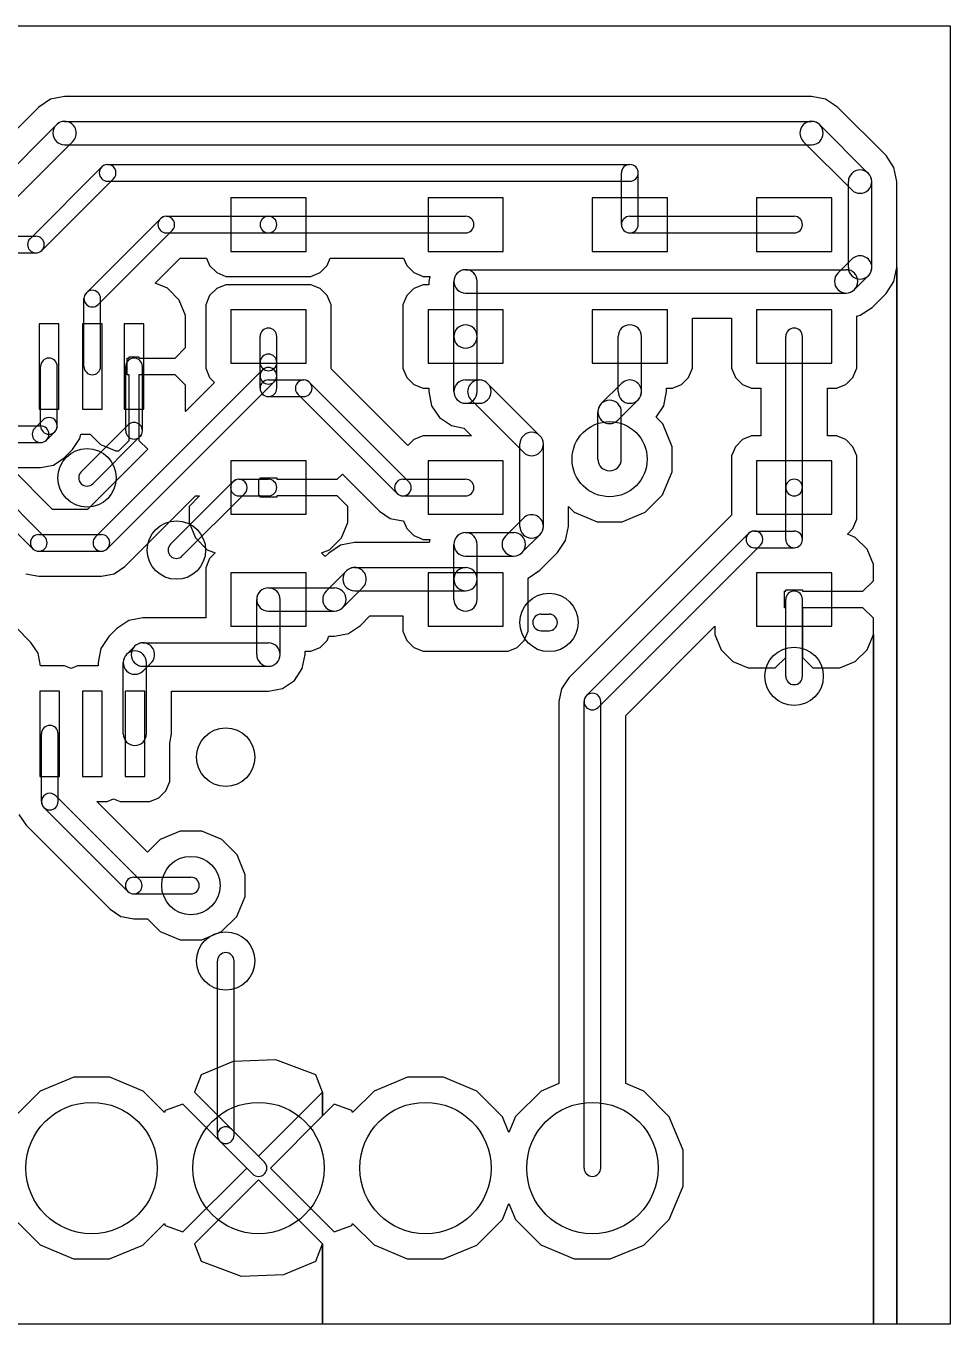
# Model space of a CAD drawing. Extents: x 98.1 to 132.9, y -94.4 to -74.6.
# Drawn here: x 118.81 to 132.87, y -94.37 to -74.63 of the extents above; entities that cross this region are included whole.
import ezdxf

# ---------------------------------------------------------------- set-up
doc = ezdxf.new("R2010")
doc.units = 0
doc.header["$MEASUREMENT"] = 0
doc.layers.add('BLACK', color=7, linetype='CONTINUOUS')

msp = doc.modelspace()

# ---------------------------------------------------------------- linework, layer by layer
at = {"layer": 'Black'}
for p, q in [((98.127, -74.627), (132.873, -74.627)), ((98.127, -74.627), (132.873, -74.627)), ((132.873, -74.627), (132.873, -94.373)), ((132.873, -74.627), (132.873, -94.373)), ((119.185, -75.7401), (119.004, -75.8613)), ((119.185, -75.7401), (119.004, -75.8613)), ((119.399, -75.6976), (119.185, -75.7401)), ((119.399, -75.6976), (119.185, -75.7401)), ((130.765, -75.6976), (119.399, -75.6976)), ((130.765, -75.6976), (119.399, -75.6976)), ((130.979, -75.7401), (130.765, -75.6976)), ((130.979, -75.7401), (130.765, -75.6976)), ((131.16, -75.8613), (130.979, -75.7401)), ((131.16, -75.8613), (130.979, -75.7401)), ((119.004, -75.8613), (118.405, -76.4599)), ((119.004, -75.8613), (118.405, -76.4599)), ((131.899, -76.5998), (131.16, -75.8613)), ((131.899, -76.5998), (131.16, -75.8613)), ((118.393, -77.0109), (119.273, -76.1307)), ((119.399, -76.0786), (130.765, -76.0786)), ((130.891, -76.1307), (131.629, -76.8692)), ((118.645, -77.2623), (119.525, -76.3821)), ((130.639, -76.3821), (131.378, -77.1206)), ((119.399, -76.4342), (130.765, -76.4342)), ((132.02, -76.7811), (131.899, -76.5998)), ((132.02, -76.7811), (131.899, -76.5998)), ((119.963, -76.7716), (118.872, -77.8627)), ((120.053, -76.7344), (128, -76.7344)), ((132.063, -76.9949), (132.02, -76.7811)), ((132.02, -76.7811), (132.02, -76.7811)), ((132.063, -76.9949), (132.02, -76.7811)), ((132.02, -76.7811), (132.02, -76.7811)), ((120.143, -76.9512), (119.052, -78.0423)), ((120.053, -76.9884), (128, -76.9884)), ((127.873, -77.6491), (127.873, -76.8614)), ((128.127, -77.6491), (128.127, -76.8614)), ((131.326, -78.3011), (131.326, -76.9949)), ((131.682, -78.3011), (131.682, -76.9949)), ((132.063, -78.3011), (132.063, -76.9949)), ((132.063, -78.3011), (132.063, -76.9949)), ((123.072, -77.2427), (121.929, -77.2427)), ((121.929, -77.2427), (121.929, -78.0555)), ((123.072, -78.0555), (123.072, -77.2427)), ((126.072, -77.2427), (124.929, -77.2427)), ((124.929, -77.2427), (124.929, -78.0555)), ((126.072, -78.0555), (126.072, -77.2427)), ((128.572, -77.2427), (127.429, -77.2427)), ((127.429, -77.2427), (127.429, -78.0555)), ((128.572, -78.0555), (128.572, -77.2427)), ((131.072, -77.2427), (129.929, -77.2427)), ((129.929, -77.2427), (129.929, -78.0555)), ((131.072, -78.0555), (131.072, -77.2427)), ((120.856, -77.5593), (119.731, -78.6847)), ((120.946, -77.5221), (122.5, -77.5221)), ((122.5, -77.5221), (125.5, -77.5221)), ((128, -77.5221), (130.5, -77.5221)), ((121.036, -77.7389), (119.91, -78.8643)), ((120.946, -77.7761), (122.5, -77.7761)), ((122.5, -77.7761), (125.5, -77.7761)), ((128, -77.7761), (130.5, -77.7761)), ((117.27, -77.8255), (118.962, -77.8255)), ((117.27, -78.0795), (118.962, -78.0795)), ((120.775, -78.5386), (121.156, -78.1571)), ((120.775, -78.5386), (121.156, -78.1571)), ((121.156, -78.1571), (121.558, -78.1571)), ((121.156, -78.1571), (121.558, -78.1571)), ((121.558, -78.1571), (121.606, -78.2713)), ((121.558, -78.1571), (121.606, -78.2713)), ((121.929, -78.0555), (123.072, -78.0555)), ((123.394, -78.2713), (123.442, -78.1571)), ((123.394, -78.2713), (123.442, -78.1571)), ((123.442, -78.1571), (124.558, -78.1571)), ((123.442, -78.1571), (124.558, -78.1571)), ((124.558, -78.1571), (124.606, -78.2713)), ((124.558, -78.1571), (124.606, -78.2713)), ((124.929, -78.0555), (126.072, -78.0555)), ((127.429, -78.0555), (128.572, -78.0555)), ((129.929, -78.0555), (131.072, -78.0555)), ((131.378, -78.1754), (131.167, -78.3867)), ((121.606, -78.2713), (121.713, -78.3785)), ((121.606, -78.2713), (121.713, -78.3785)), ((121.713, -78.3785), (121.853, -78.4365)), ((121.713, -78.3785), (121.853, -78.4365)), ((123.147, -78.4365), (123.287, -78.3785)), ((123.147, -78.4365), (123.287, -78.3785)), ((123.287, -78.3785), (123.394, -78.2713)), ((123.287, -78.3785), (123.394, -78.2713)), ((124.606, -78.2713), (124.713, -78.3785)), ((124.606, -78.2713), (124.713, -78.3785)), ((124.713, -78.3785), (124.853, -78.4365)), ((124.713, -78.3785), (124.853, -78.4365)), ((125.5, -78.3346), (131.292, -78.3346)), ((132.02, -78.5149), (132.062, -78.3011)), ((132.02, -78.5149), (132.062, -78.3011)), ((132.062, -78.3011), (132.063, -78.3011)), ((132.062, -78.3011), (132.063, -78.3011)), ((132.063, -94.373), (132.063, -78.3011)), ((132.063, -78.3011), (132.063, -94.373)), ((132.063, -94.373), (132.063, -78.3011)), ((132.063, -78.3011), (132.063, -94.373)), ((120.965, -78.6174), (120.775, -78.5386)), ((120.965, -78.6174), (120.775, -78.5386)), ((121.853, -78.5635), (121.713, -78.6215)), ((121.853, -78.5635), (121.713, -78.6215)), ((121.853, -78.4365), (122.004, -78.4365)), ((121.853, -78.4365), (122.004, -78.4365)), ((122.996, -78.5635), (121.853, -78.5635)), ((122.996, -78.5635), (121.853, -78.5635)), ((122.004, -78.4365), (123.147, -78.4365)), ((122.004, -78.4365), (123.147, -78.4365)), ((123.147, -78.5635), (122.996, -78.5635)), ((123.147, -78.5635), (122.996, -78.5635)), ((123.287, -78.6215), (123.147, -78.5635)), ((123.287, -78.6215), (123.147, -78.5635)), ((124.853, -78.5635), (124.713, -78.6215)), ((124.853, -78.5635), (124.713, -78.6215)), ((124.853, -78.4365), (124.956, -78.4365)), ((124.853, -78.4365), (124.956, -78.4365)), ((124.941, -78.5635), (124.853, -78.5635)), ((124.941, -78.5635), (124.853, -78.5635)), ((124.956, -78.4365), (124.941, -78.5124)), ((124.956, -78.4365), (124.941, -78.5124)), ((124.941, -78.5124), (124.941, -78.5635)), ((124.941, -78.5124), (124.941, -78.5635)), ((125.322, -79.3509), (125.322, -78.5124)), ((125.678, -79.3509), (125.678, -78.5124)), ((131.629, -78.4268), (131.418, -78.6381)), ((131.899, -78.6962), (132.02, -78.5149)), ((131.899, -78.6962), (132.02, -78.5149)), ((132.02, -78.5149), (132.02, -78.5149)), ((132.02, -78.5149), (132.02, -78.5149)), ((119.693, -79.806), (119.693, -78.7745)), ((119.947, -79.806), (119.947, -78.7745)), ((121.144, -78.7961), (120.965, -78.6174)), ((121.144, -78.7961), (120.965, -78.6174)), ((121.606, -78.7287), (121.548, -78.8687)), ((121.606, -78.7287), (121.548, -78.8687)), ((121.713, -78.6215), (121.606, -78.7287)), ((121.713, -78.6215), (121.606, -78.7287)), ((123.394, -78.7287), (123.287, -78.6215)), ((123.394, -78.7287), (123.287, -78.6215)), ((123.453, -78.8687), (123.394, -78.7287)), ((123.453, -78.8687), (123.394, -78.7287)), ((124.606, -78.7287), (124.548, -78.8687)), ((124.606, -78.7287), (124.548, -78.8687)), ((124.713, -78.6215), (124.606, -78.7287)), ((124.713, -78.6215), (124.606, -78.7287)), ((125.5, -78.6902), (131.292, -78.6902)), ((131.688, -78.9075), (131.899, -78.6962)), ((131.688, -78.9075), (131.899, -78.6962)), ((121.24, -79.0295), (121.144, -78.7961)), ((121.24, -79.0295), (121.144, -78.7961)), ((121.548, -78.8687), (121.548, -79.0203)), ((121.548, -78.8687), (121.548, -79.0203)), ((123.072, -78.9445), (121.929, -78.9445)), ((121.929, -78.9445), (121.929, -79.7573)), ((123.072, -79.7573), (123.072, -78.9445)), ((123.453, -79.6815), (123.453, -78.8687)), ((123.453, -79.6815), (123.453, -78.8687)), ((124.548, -78.8687), (124.548, -79.0203)), ((124.548, -78.8687), (124.548, -79.0203)), ((126.072, -78.9445), (124.929, -78.9445)), ((124.929, -78.9445), (124.929, -79.7573)), ((126.072, -79.7573), (126.072, -78.9445)), ((128.572, -78.9445), (127.429, -78.9445)), ((127.429, -78.9445), (127.429, -79.7573)), ((128.572, -79.7573), (128.572, -78.9445)), ((131.072, -78.9445), (129.929, -78.9445)), ((129.929, -78.9445), (129.929, -79.7573)), ((131.072, -79.7573), (131.072, -78.9445)), ((131.506, -79.0287), (131.688, -78.9075)), ((131.506, -79.0287), (131.688, -78.9075)), ((119.31, -79.1558), (119.01, -79.1558)), ((119.01, -79.1558), (119.01, -80.4562)), ((119.31, -80.4562), (119.31, -79.1558)), ((119.97, -79.1558), (119.671, -79.1558)), ((119.671, -79.1558), (119.671, -80.4562)), ((119.97, -80.4562), (119.97, -79.1558)), ((120.605, -79.1558), (120.306, -79.1558)), ((120.306, -79.1558), (120.306, -80.4562)), ((120.605, -80.4562), (120.605, -79.1558)), ((121.24, -79.2821), (121.24, -79.0295)), ((121.24, -79.2821), (121.24, -79.0295)), ((121.548, -79.0203), (121.548, -79.8331)), ((121.548, -79.0203), (121.548, -79.8331)), ((124.548, -79.0203), (124.548, -79.8331)), ((124.548, -79.0203), (124.548, -79.8331)), ((128.953, -79.6815), (128.953, -79.0712)), ((128.953, -79.0712), (129.548, -79.0712)), ((128.953, -79.6815), (128.953, -79.0712)), ((128.953, -79.0712), (129.548, -79.0712)), ((129.548, -79.0712), (129.548, -79.8331)), ((129.548, -79.0712), (129.548, -79.8331)), ((131.453, -79.0394), (131.506, -79.0287)), ((131.453, -79.0394), (131.506, -79.0287)), ((131.453, -79.6815), (131.453, -79.0394)), ((131.453, -79.6815), (131.453, -79.0394)), ((131.506, -79.0287), (131.506, -79.0287)), ((131.506, -79.0287), (131.506, -79.0287)), ((121.24, -79.5203), (121.24, -79.2821)), ((121.24, -79.5203), (121.24, -79.2821)), ((122.373, -79.7447), (122.373, -79.3509)), ((122.627, -79.7447), (122.627, -79.3509)), ((125.322, -80.1894), (125.322, -79.3509)), ((125.678, -80.1894), (125.678, -79.3509)), ((127.822, -80.1894), (127.822, -79.3509)), ((128.178, -80.1894), (128.178, -79.3509)), ((130.373, -81.6491), (130.373, -79.3509)), ((130.627, -81.6491), (130.627, -79.3509)), ((121.082, -79.679), (121.24, -79.5203)), ((121.082, -79.679), (121.24, -79.5203)), ((120.351, -79.933), (120.351, -79.679)), ((120.351, -79.679), (120.38, -79.679)), ((120.351, -79.933), (120.351, -79.679)), ((120.351, -79.679), (120.38, -79.679)), ((120.38, -79.679), (120.38, -79.659)), ((120.38, -79.659), (120.53, -79.659)), ((120.38, -79.679), (120.38, -79.659)), ((120.38, -79.659), (120.53, -79.659)), ((120.53, -79.659), (120.53, -79.679)), ((120.53, -79.659), (120.53, -79.679)), ((120.53, -79.679), (121.082, -79.679)), ((120.53, -79.679), (121.082, -79.679)), ((121.929, -79.7573), (123.072, -79.7573)), ((122.373, -79.9482), (122.373, -79.7447)), ((122.627, -79.9482), (122.627, -79.7447)), ((123.453, -79.8331), (123.453, -79.6815)), ((123.453, -79.8331), (123.453, -79.6815)), ((124.929, -79.7573), (126.072, -79.7573)), ((127.429, -79.7573), (128.572, -79.7573)), ((128.953, -79.8331), (128.953, -79.6815)), ((128.953, -79.8331), (128.953, -79.6815)), ((129.929, -79.7573), (131.072, -79.7573)), ((131.453, -79.8331), (131.453, -79.6815)), ((131.453, -79.8331), (131.453, -79.6815)), ((119.033, -80.7102), (119.033, -79.806)), ((119.287, -80.7102), (119.287, -79.806)), ((122.41, -79.8584), (119.868, -82.4004)), ((120.328, -80.7846), (120.328, -79.806)), ((120.38, -79.933), (120.351, -79.933)), ((120.38, -79.933), (120.351, -79.933)), ((120.38, -80.9325), (120.38, -79.933)), ((120.38, -80.9325), (120.38, -79.933)), ((121.082, -79.933), (120.53, -79.933)), ((120.53, -79.933), (120.53, -80.9325)), ((121.082, -79.933), (120.53, -79.933)), ((120.53, -79.933), (120.53, -80.9325)), ((120.582, -80.7846), (120.582, -79.806)), ((121.24, -80.0918), (121.082, -79.933)), ((121.24, -80.0918), (121.082, -79.933)), ((121.548, -79.8331), (121.606, -79.9731)), ((121.548, -79.8331), (121.606, -79.9731)), ((122.373, -80.1386), (122.373, -79.9482)), ((122.627, -80.1386), (122.627, -79.9482)), ((123.452, -79.8351), (123.453, -79.8331)), ((123.452, -79.8351), (123.453, -79.8331)), ((124.624, -81.0079), (123.452, -79.8351)), ((124.624, -81.0079), (123.452, -79.8351)), ((124.548, -79.8331), (124.606, -79.9731)), ((124.548, -79.8331), (124.606, -79.9731)), ((128.894, -79.9731), (128.953, -79.8331)), ((128.894, -79.9731), (128.953, -79.8331)), ((129.548, -79.8331), (129.606, -79.9731)), ((129.548, -79.8331), (129.606, -79.9731)), ((131.394, -79.9731), (131.453, -79.8331)), ((131.394, -79.9731), (131.453, -79.8331)), ((122.59, -80.038), (120.048, -82.58)), ((121.681, -80.0487), (121.24, -80.4895)), ((121.681, -80.0487), (121.24, -80.4895)), ((121.24, -80.3299), (121.24, -80.0918)), ((121.24, -80.3299), (121.24, -80.0918)), ((121.606, -79.9731), (121.681, -80.0487)), ((121.606, -79.9731), (121.681, -80.0487)), ((122.5, -80.0116), (123.037, -80.0116)), ((124.637, -81.5593), (123.127, -80.0488)), ((124.606, -79.9731), (124.713, -80.0803)), ((124.606, -79.9731), (124.713, -80.0803)), ((124.713, -80.0803), (124.853, -80.1383)), ((124.713, -80.0803), (124.853, -80.1383)), ((124.853, -80.1383), (124.941, -80.1383)), ((124.853, -80.1383), (124.941, -80.1383)), ((124.941, -80.1383), (124.941, -80.1894)), ((124.941, -80.1383), (124.941, -80.1894)), ((125.5, -80.0116), (125.71, -80.0116)), ((126.632, -80.8601), (125.835, -80.0637)), ((127.874, -80.0637), (127.566, -80.3718)), ((128.559, -80.1894), (128.559, -80.1383)), ((128.559, -80.1383), (128.647, -80.1383)), ((128.559, -80.1894), (128.559, -80.1383)), ((128.559, -80.1383), (128.647, -80.1383)), ((128.647, -80.1383), (128.787, -80.0803)), ((128.647, -80.1383), (128.787, -80.0803)), ((128.787, -80.0803), (128.894, -79.9731)), ((128.787, -80.0803), (128.894, -79.9731)), ((129.606, -79.9731), (129.713, -80.0803)), ((129.606, -79.9731), (129.713, -80.0803)), ((129.713, -80.0803), (129.853, -80.1383)), ((129.713, -80.0803), (129.853, -80.1383)), ((129.853, -80.1383), (129.992, -80.1383)), ((129.853, -80.1383), (129.992, -80.1383)), ((129.992, -80.1383), (129.992, -80.8617)), ((129.992, -80.1383), (129.992, -80.8617)), ((131.008, -80.8617), (131.008, -80.1383)), ((131.008, -80.1383), (131.147, -80.1383)), ((131.008, -80.8617), (131.008, -80.1383)), ((131.008, -80.1383), (131.147, -80.1383)), ((131.147, -80.1383), (131.287, -80.0803)), ((131.147, -80.1383), (131.287, -80.0803)), ((131.287, -80.0803), (131.394, -79.9731)), ((131.287, -80.0803), (131.394, -79.9731)), ((121.24, -80.4895), (121.24, -80.3299)), ((121.24, -80.4895), (121.24, -80.3299)), ((122.5, -80.2656), (123.037, -80.2656)), ((124.457, -81.7389), (122.947, -80.2284)), ((124.941, -80.1894), (124.984, -80.4032)), ((124.941, -80.1894), (124.984, -80.4032)), ((126.38, -81.1115), (125.584, -80.3151)), ((128.126, -80.3151), (127.818, -80.6232)), ((128.516, -80.4032), (128.559, -80.1894)), ((128.516, -80.4032), (128.559, -80.1894)), ((128.559, -80.1894), (128.559, -80.1894)), ((128.559, -80.1894), (128.559, -80.1894)), ((119.01, -80.4562), (119.31, -80.4562)), ((119.671, -80.4562), (119.97, -80.4562)), ((120.306, -80.4562), (120.605, -80.4562)), ((124.984, -80.4032), (125.105, -80.5845)), ((124.984, -80.4032), (125.105, -80.5845)), ((125.5, -80.3672), (125.71, -80.3672)), ((127.514, -81.2171), (127.514, -80.4975)), ((127.87, -81.2171), (127.87, -80.4975)), ((128.4, -80.5778), (128.516, -80.4032)), ((128.4, -80.5778), (128.516, -80.4032)), ((128.516, -80.4032), (128.516, -80.4032)), ((128.516, -80.4032), (128.516, -80.4032)), ((119.095, -82.4004), (117.429, -80.7347)), ((118.071, -80.7105), (119.033, -80.7105)), ((118.943, -80.7477), (119.07, -80.6204)), ((120.365, -80.6948), (119.65, -81.4102)), ((125.105, -80.5845), (125.286, -80.7057)), ((125.105, -80.5845), (125.286, -80.7057)), ((125.286, -80.7057), (125.473, -80.7428)), ((125.286, -80.7057), (125.473, -80.7428)), ((125.473, -80.7428), (125.592, -80.8617)), ((125.473, -80.7428), (125.592, -80.8617)), ((128.5, -80.6783), (128.4, -80.5778)), ((128.5, -80.6783), (128.4, -80.5778)), ((128.645, -81.0285), (128.5, -80.6783)), ((128.645, -81.0285), (128.5, -80.6783)), ((118.915, -82.58), (117.249, -80.9143)), ((119.123, -80.9273), (119.25, -80.8)), ((119.519, -81.0695), (119.629, -80.9046)), ((119.519, -81.0695), (119.629, -80.9046)), ((119.629, -80.9046), (119.643, -80.8372)), ((119.629, -80.9046), (119.643, -80.8372)), ((119.643, -80.8372), (119.746, -80.8372)), ((119.643, -80.8372), (119.746, -80.8372)), ((119.746, -80.8372), (119.789, -80.8372)), ((119.746, -80.8372), (119.789, -80.8372)), ((119.789, -80.8372), (119.946, -80.9946)), ((119.789, -80.8372), (119.946, -80.9946)), ((120.545, -80.8744), (119.83, -81.5898)), ((120.222, -81.0912), (120.38, -80.9325)), ((120.222, -81.0912), (120.38, -80.9325)), ((120.53, -80.9325), (120.664, -81.066)), ((120.53, -80.9325), (120.664, -81.066)), ((124.713, -80.9197), (124.624, -81.0079)), ((124.713, -80.9197), (124.624, -81.0079)), ((124.853, -80.8617), (124.713, -80.9197)), ((124.853, -80.8617), (124.713, -80.9197)), ((125.592, -80.8617), (124.853, -80.8617)), ((125.592, -80.8617), (124.853, -80.8617)), ((129.713, -80.9197), (129.606, -81.0269)), ((129.713, -80.9197), (129.606, -81.0269)), ((129.853, -80.8617), (129.713, -80.9197)), ((129.853, -80.8617), (129.713, -80.9197)), ((129.992, -80.8617), (129.853, -80.8617)), ((129.992, -80.8617), (129.853, -80.8617)), ((131.147, -80.8617), (131.008, -80.8617)), ((131.147, -80.8617), (131.008, -80.8617)), ((131.287, -80.9197), (131.147, -80.8617)), ((131.287, -80.9197), (131.147, -80.8617)), ((131.394, -81.0269), (131.287, -80.9197)), ((131.394, -81.0269), (131.287, -80.9197)), ((118.071, -80.9645), (119.033, -80.9645)), ((119.392, -81.1967), (119.519, -81.0695)), ((119.392, -81.1967), (119.519, -81.0695)), ((120.664, -81.066), (119.748, -81.9822)), ((120.664, -81.066), (119.748, -81.9822)), ((119.946, -80.9946), (120.179, -81.0912)), ((119.946, -80.9946), (120.179, -81.0912)), ((120.179, -81.0912), (120.222, -81.0912)), ((120.179, -81.0912), (120.222, -81.0912)), ((126.328, -82.2401), (126.328, -80.9858)), ((126.684, -82.2401), (126.684, -80.9858)), ((128.644, -81.4074), (128.645, -81.0285)), ((128.644, -81.4074), (128.645, -81.0285)), ((129.606, -81.0269), (129.548, -81.1669)), ((129.606, -81.0269), (129.548, -81.1669)), ((131.453, -81.1669), (131.394, -81.0269)), ((131.453, -81.1669), (131.394, -81.0269)), ((119.215, -81.9822), (118.579, -81.3455)), ((118.579, -81.3455), (119.033, -81.3455)), ((119.215, -81.9822), (118.579, -81.3455)), ((118.579, -81.3455), (119.033, -81.3455)), ((119.033, -81.3455), (119.227, -81.3068)), ((119.033, -81.3455), (119.227, -81.3068)), ((119.227, -81.3068), (119.392, -81.1967)), ((119.227, -81.3068), (119.392, -81.1967)), ((123.072, -81.2427), (121.929, -81.2427)), ((121.929, -81.2427), (121.929, -82.0555)), ((123.072, -82.0555), (123.072, -81.2427)), ((126.072, -81.2427), (124.929, -81.2427)), ((124.929, -81.2427), (124.929, -82.0555)), ((126.072, -82.0555), (126.072, -81.2427)), ((129.548, -81.1669), (129.548, -81.3185)), ((129.548, -81.1669), (129.548, -81.3185)), ((129.548, -81.3185), (129.548, -82.071)), ((129.548, -81.3185), (129.548, -82.071)), ((131.072, -81.2427), (129.929, -81.2427)), ((129.929, -81.2427), (129.929, -82.0555)), ((131.072, -82.0555), (131.072, -81.2427)), ((131.453, -81.9797), (131.453, -81.1669)), ((131.453, -81.9797), (131.453, -81.1669)), ((122.051, -81.5221), (122.5, -81.5221)), ((122.353, -81.7761), (122.353, -81.5221)), ((122.353, -81.5221), (122.373, -81.5221)), ((122.353, -81.7761), (122.353, -81.5221)), ((122.353, -81.5221), (122.373, -81.5221)), ((122.373, -81.5221), (122.373, -81.5021)), ((122.373, -81.5021), (122.627, -81.5021)), ((122.373, -81.5221), (122.373, -81.5021)), ((122.373, -81.5021), (122.627, -81.5021)), ((122.627, -81.5021), (122.627, -81.5221)), ((122.627, -81.5021), (122.627, -81.5221)), ((122.627, -81.5221), (123.548, -81.5221)), ((122.627, -81.5221), (123.548, -81.5221)), ((123.548, -81.5221), (123.625, -81.4451)), ((123.548, -81.5221), (123.625, -81.4451)), ((123.625, -81.4451), (124.188, -82.0083)), ((123.625, -81.4451), (124.188, -82.0083)), ((124.547, -81.5221), (125.5, -81.5221)), ((128.499, -81.7574), (128.644, -81.4074)), ((128.499, -81.7574), (128.644, -81.4074)), ((121.961, -81.5593), (121.01, -82.5102)), ((122.141, -81.7389), (121.19, -82.6898)), ((130.373, -82.4368), (130.373, -81.6491)), ((130.627, -82.4368), (130.627, -81.6491)), ((120.317, -82.8494), (121.391, -81.7761)), ((120.317, -82.8494), (121.391, -81.7761)), ((121.452, -81.7761), (121.294, -81.9349)), ((121.452, -81.7761), (121.294, -81.9349)), ((121.294, -81.9349), (121.294, -82.1818)), ((121.294, -81.9349), (121.294, -82.1818)), ((121.391, -81.7761), (121.452, -81.7761)), ((121.391, -81.7761), (121.452, -81.7761)), ((122.051, -81.7761), (122.5, -81.7761)), ((122.373, -81.7761), (122.353, -81.7761)), ((122.373, -81.7761), (122.353, -81.7761)), ((122.373, -81.7961), (122.373, -81.7761)), ((122.373, -81.7961), (122.373, -81.7761)), ((122.627, -81.7961), (122.373, -81.7961)), ((122.627, -81.7961), (122.373, -81.7961)), ((123.548, -81.7761), (122.627, -81.7761)), ((122.627, -81.7761), (122.627, -81.7961)), ((123.548, -81.7761), (122.627, -81.7761)), ((122.627, -81.7761), (122.627, -81.7961)), ((123.707, -81.9349), (123.548, -81.7761)), ((123.707, -81.9349), (123.548, -81.7761)), ((123.707, -82.1818), (123.707, -81.9349)), ((123.707, -82.1818), (123.707, -81.9349)), ((124.547, -81.7761), (125.5, -81.7761)), ((127.065, -82.2401), (127.065, -81.9371)), ((127.065, -81.9371), (127.152, -82.0241)), ((127.065, -82.2401), (127.065, -81.9371)), ((127.065, -81.9371), (127.152, -82.0241)), ((128.231, -82.0251), (128.499, -81.7574)), ((128.231, -82.0251), (128.499, -81.7574)), ((119.748, -81.9822), (119.215, -81.9822)), ((119.748, -81.9822), (119.215, -81.9822)), ((121.929, -82.0555), (123.072, -82.0555)), ((124.188, -82.0083), (124.353, -82.1184)), ((124.188, -82.0083), (124.353, -82.1184)), ((124.353, -82.1184), (124.547, -82.1571)), ((124.353, -82.1184), (124.547, -82.1571)), ((124.929, -82.0555), (126.072, -82.0555)), ((126.108, -82.3867), (126.38, -82.1144)), ((129.538, -82.0776), (127.071, -84.5445)), ((129.538, -82.0776), (127.071, -84.5445)), ((127.152, -82.0241), (127.502, -82.1694)), ((127.152, -82.0241), (127.502, -82.1694)), ((127.881, -82.1698), (128.231, -82.0251)), ((127.881, -82.1698), (128.231, -82.0251)), ((129.548, -82.071), (129.538, -82.0776)), ((129.548, -82.071), (129.538, -82.0776)), ((129.929, -82.0555), (131.072, -82.0555)), ((131.394, -82.2713), (131.453, -82.1313)), ((131.394, -82.2713), (131.453, -82.1313)), ((131.453, -82.1313), (131.453, -81.9797)), ((131.453, -82.1313), (131.453, -81.9797)), ((121.294, -82.1818), (121.39, -82.4152)), ((121.294, -82.1818), (121.39, -82.4152)), ((123.61, -82.4152), (123.707, -82.1818)), ((123.61, -82.4152), (123.707, -82.1818)), ((124.547, -82.1571), (124.558, -82.1571)), ((124.547, -82.1571), (124.558, -82.1571)), ((124.558, -82.1571), (124.606, -82.2713)), ((124.558, -82.1571), (124.606, -82.2713)), ((124.606, -82.2713), (124.713, -82.3785)), ((124.606, -82.2713), (124.713, -82.3785)), ((125.5, -82.3346), (126.234, -82.3346)), ((127.022, -82.4539), (127.065, -82.2401)), ((127.022, -82.4539), (127.065, -82.2401)), ((127.065, -82.2401), (127.065, -82.2401)), ((127.065, -82.2401), (127.065, -82.2401)), ((127.502, -82.1694), (127.881, -82.1698)), ((127.502, -82.1694), (127.881, -82.1698)), ((129.897, -82.3098), (130.5, -82.3098)), ((131.31, -82.3559), (131.394, -82.2713)), ((131.31, -82.3559), (131.394, -82.2713)), ((119.005, -82.3632), (119.958, -82.3632)), ((121.39, -82.4152), (121.569, -82.5938)), ((121.39, -82.4152), (121.569, -82.5938)), ((123.598, -82.5261), (123.417, -82.6473)), ((123.598, -82.5261), (123.417, -82.6473)), ((123.431, -82.5938), (123.61, -82.4152)), ((123.431, -82.5938), (123.61, -82.4152)), ((123.812, -82.4836), (123.598, -82.5261)), ((123.812, -82.4836), (123.598, -82.5261)), ((124.947, -82.4836), (123.812, -82.4836)), ((124.947, -82.4836), (123.812, -82.4836)), ((124.713, -82.3785), (124.853, -82.4365)), ((124.713, -82.3785), (124.853, -82.4365)), ((124.853, -82.4365), (124.956, -82.4365)), ((124.853, -82.4365), (124.956, -82.4365)), ((124.956, -82.4365), (124.947, -82.4836)), ((124.956, -82.4365), (124.947, -82.4836)), ((125.322, -83.0424), (125.322, -82.5124)), ((125.678, -83.0424), (125.678, -82.5124)), ((126.359, -82.6381), (126.632, -82.3658)), ((126.962, -82.5446), (127.022, -82.4539)), ((126.962, -82.5446), (127.022, -82.4539)), ((127.022, -82.4539), (127.022, -82.4539)), ((127.022, -82.4539), (127.022, -82.4539)), ((127.34, -84.8139), (129.807, -82.347)), ((127.52, -84.9935), (129.987, -82.5266)), ((131.431, -82.4062), (131.31, -82.3559)), ((131.431, -82.4062), (131.31, -82.3559)), ((131.61, -82.5848), (131.431, -82.4062)), ((131.61, -82.5848), (131.431, -82.4062)), ((119.005, -82.6172), (119.958, -82.6172)), ((121.606, -82.7287), (121.548, -82.8687)), ((121.606, -82.7287), (121.548, -82.8687)), ((121.569, -82.5938), (121.69, -82.6441)), ((121.569, -82.5938), (121.69, -82.6441)), ((121.69, -82.6441), (121.606, -82.7287)), ((121.69, -82.6441), (121.606, -82.7287)), ((123.31, -82.6441), (123.431, -82.5938)), ((123.31, -82.6441), (123.431, -82.5938)), ((123.365, -82.6992), (123.31, -82.6441)), ((123.365, -82.6992), (123.31, -82.6441)), ((123.417, -82.6473), (123.365, -82.6992)), ((123.417, -82.6473), (123.365, -82.6992)), ((125.5, -82.6902), (126.234, -82.6902)), ((126.629, -82.9075), (126.901, -82.6352)), ((126.629, -82.9075), (126.901, -82.6352)), ((126.901, -82.6352), (126.962, -82.5446)), ((126.901, -82.6352), (126.962, -82.5446)), ((126.901, -82.6352), (126.901, -82.6352)), ((126.901, -82.6352), (126.901, -82.6352)), ((129.897, -82.5638), (130.5, -82.5638)), ((131.707, -82.8182), (131.61, -82.5848)), ((131.707, -82.8182), (131.61, -82.5848)), ((120.152, -82.9595), (120.317, -82.8494)), ((120.152, -82.9595), (120.317, -82.8494)), ((121.548, -82.8687), (121.548, -83.0203)), ((121.548, -82.8687), (121.548, -83.0203)), ((123.686, -82.9167), (123.378, -83.2252)), ((123.812, -82.8646), (125.5, -82.8646)), ((126.453, -83.0254), (126.629, -82.9075)), ((126.453, -83.0254), (126.629, -82.9075)), ((131.707, -83.0652), (131.707, -82.8182)), ((131.707, -83.0652), (131.707, -82.8182)), ((118.81, -82.9595), (119.005, -82.9982)), ((118.81, -82.9595), (119.005, -82.9982)), ((119.005, -82.9982), (119.958, -82.9982)), ((119.005, -82.9982), (119.958, -82.9982)), ((119.958, -82.9982), (120.152, -82.9595)), ((119.958, -82.9982), (120.152, -82.9595)), ((121.548, -83.0203), (121.548, -83.6306)), ((121.548, -83.0203), (121.548, -83.6306)), ((123.072, -82.9445), (121.929, -82.9445)), ((121.929, -82.9445), (121.929, -83.7573)), ((123.072, -83.7573), (123.072, -82.9445)), ((126.072, -82.9445), (124.929, -82.9445)), ((124.929, -82.9445), (124.929, -83.7573)), ((125.322, -83.3509), (125.322, -83.0424)), ((125.678, -83.3509), (125.678, -83.0424)), ((126.072, -83.7573), (126.072, -82.9445)), ((126.453, -83.6815), (126.453, -83.0254)), ((126.453, -83.0254), (126.453, -83.0254)), ((126.453, -83.6815), (126.453, -83.0254)), ((126.453, -83.0254), (126.453, -83.0254)), ((131.072, -82.9445), (129.929, -82.9445)), ((129.929, -82.9445), (129.929, -83.7573)), ((131.072, -83.7573), (131.072, -82.9445)), ((131.548, -83.2239), (131.707, -83.0652)), ((131.548, -83.2239), (131.707, -83.0652)), ((122.5, -83.1731), (123.504, -83.1731)), ((123.938, -83.1681), (123.629, -83.4766)), ((123.812, -83.2202), (125.5, -83.2202)), ((130.353, -83.4779), (130.353, -83.2239)), ((130.353, -83.2239), (130.373, -83.2239)), ((130.353, -83.4779), (130.353, -83.2239)), ((130.353, -83.2239), (130.373, -83.2239)), ((130.373, -83.2239), (130.373, -83.2039)), ((130.373, -83.2039), (130.627, -83.2039)), ((130.373, -83.2239), (130.373, -83.2039)), ((130.373, -83.2039), (130.627, -83.2039)), ((130.627, -83.2039), (130.627, -83.2239)), ((130.627, -83.2039), (130.627, -83.2239)), ((130.627, -83.2239), (131.548, -83.2239)), ((130.627, -83.2239), (131.548, -83.2239)), ((122.322, -84.1894), (122.322, -83.3509)), ((122.678, -84.1894), (122.678, -83.3509)), ((130.373, -83.4779), (130.353, -83.4779)), ((130.373, -83.4779), (130.353, -83.4779)), ((130.373, -84.52), (130.373, -83.3509)), ((130.373, -84.2336), (130.373, -83.4779)), ((130.373, -84.2336), (130.373, -83.4779)), ((130.627, -84.52), (130.627, -83.3509)), ((131.548, -83.4779), (130.627, -83.4779)), ((130.627, -83.4779), (130.627, -84.2336)), ((131.548, -83.4779), (130.627, -83.4779)), ((130.627, -83.4779), (130.627, -84.2336)), ((131.707, -83.6367), (131.548, -83.4779)), ((131.707, -83.6367), (131.548, -83.4779)), ((120.377, -83.6731), (120.195, -83.7943)), ((120.377, -83.6731), (120.195, -83.7943)), ((120.59, -83.6306), (120.377, -83.6731)), ((120.59, -83.6306), (120.377, -83.6731)), ((121.548, -83.6306), (120.59, -83.6306)), ((121.548, -83.6306), (120.59, -83.6306)), ((122.5, -83.5287), (123.504, -83.5287)), ((123.899, -83.746), (124.044, -83.6012)), ((123.899, -83.746), (124.044, -83.6012)), ((124.044, -83.6012), (124.548, -83.6012)), ((124.044, -83.6012), (124.548, -83.6012)), ((124.548, -83.6012), (124.548, -83.8331)), ((124.548, -83.6012), (124.548, -83.8331)), ((126.453, -83.8331), (126.453, -83.6815)), ((126.453, -83.8331), (126.453, -83.6815)), ((126.65, -83.573), (126.77, -83.573)), ((131.707, -83.8836), (131.707, -83.6367)), ((131.707, -83.8836), (131.707, -83.6367)), ((118.884, -84.0033), (118.66, -83.7794)), ((118.884, -84.0033), (118.66, -83.7794)), ((120.073, -83.9166), (119.952, -84.0979)), ((120.073, -83.9166), (119.952, -84.0979)), ((120.195, -83.7943), (120.073, -83.9166)), ((120.195, -83.7943), (120.073, -83.9166)), ((121.929, -83.7573), (123.072, -83.7573)), ((123.394, -83.9731), (123.421, -83.9097)), ((123.394, -83.9731), (123.421, -83.9097)), ((123.421, -83.9097), (123.504, -83.9097)), ((123.421, -83.9097), (123.504, -83.9097)), ((123.504, -83.9097), (123.717, -83.8672)), ((123.504, -83.9097), (123.717, -83.8672)), ((123.717, -83.8672), (123.899, -83.746)), ((123.717, -83.8672), (123.899, -83.746)), ((123.717, -83.8672), (123.717, -83.8672)), ((123.717, -83.8672), (123.717, -83.8672)), ((124.548, -83.8331), (124.606, -83.9731)), ((124.548, -83.8331), (124.606, -83.9731)), ((124.929, -83.7573), (126.072, -83.7573)), ((126.394, -83.9731), (126.453, -83.8331)), ((126.394, -83.9731), (126.453, -83.8331)), ((126.65, -83.827), (126.77, -83.827)), ((127.938, -85.1141), (129.294, -83.7586)), ((127.938, -85.1141), (129.294, -83.7586)), ((129.294, -83.7586), (129.294, -83.8836)), ((129.294, -83.7586), (129.294, -83.8836)), ((129.294, -83.8836), (129.39, -84.117)), ((129.294, -83.8836), (129.39, -84.117)), ((129.929, -83.7573), (131.072, -83.7573)), ((131.61, -84.117), (131.707, -83.8836)), ((131.61, -84.117), (131.707, -83.8836)), ((131.707, -94.373), (131.707, -83.8836)), ((131.707, -83.8836), (131.707, -94.373)), ((131.707, -94.373), (131.707, -83.8836)), ((131.707, -83.8836), (131.707, -94.373)), ((118.994, -84.1681), (118.884, -84.0033)), ((118.884, -84.0033), (118.884, -84.0033)), ((118.994, -84.1681), (118.884, -84.0033)), ((118.884, -84.0033), (118.884, -84.0033)), ((119.952, -84.0979), (119.909, -84.3117)), ((119.952, -84.0979), (119.909, -84.3117)), ((120.465, -84.0637), (120.342, -84.186)), ((120.59, -84.0116), (122.5, -84.0116)), ((123.147, -84.1383), (123.287, -84.0803)), ((123.147, -84.1383), (123.287, -84.0803)), ((123.287, -84.0803), (123.394, -83.9731)), ((123.287, -84.0803), (123.394, -83.9731)), ((124.606, -83.9731), (124.713, -84.0803)), ((124.606, -83.9731), (124.713, -84.0803)), ((124.713, -84.0803), (124.853, -84.1383)), ((124.713, -84.0803), (124.853, -84.1383)), ((126.147, -84.1383), (126.287, -84.0803)), ((126.147, -84.1383), (126.287, -84.0803)), ((126.287, -84.0803), (126.394, -83.9731)), ((126.287, -84.0803), (126.394, -83.9731)), ((129.39, -84.117), (129.569, -84.2956)), ((129.39, -84.117), (129.569, -84.2956)), ((131.431, -84.2956), (131.61, -84.117)), ((131.431, -84.2956), (131.61, -84.117)), ((119.001, -84.2003), (118.994, -84.1681)), ((118.994, -84.1681), (118.994, -84.1681)), ((119.001, -84.2003), (118.994, -84.1681)), ((118.994, -84.1681), (118.994, -84.1681)), ((119.033, -84.3625), (119.001, -84.2003)), ((119.033, -84.3625), (119.001, -84.2003)), ((119.909, -84.3117), (119.909, -84.3628)), ((119.909, -84.3117), (119.909, -84.3628)), ((120.29, -85.394), (120.29, -84.3117)), ((120.716, -84.3151), (120.594, -84.4374)), ((120.646, -85.394), (120.646, -84.3117)), ((123.016, -84.4032), (123.059, -84.1894)), ((123.016, -84.4032), (123.059, -84.1894)), ((123.059, -84.1894), (123.059, -84.1383)), ((123.059, -84.1383), (123.147, -84.1383)), ((123.059, -84.1894), (123.059, -84.1383)), ((123.059, -84.1383), (123.147, -84.1383)), ((124.853, -84.1383), (125.004, -84.1383)), ((124.853, -84.1383), (125.004, -84.1383)), ((125.004, -84.1383), (126.147, -84.1383)), ((125.004, -84.1383), (126.147, -84.1383)), ((129.569, -84.2956), (129.802, -84.3923)), ((129.569, -84.2956), (129.802, -84.3923)), ((130.214, -84.3923), (130.373, -84.2336)), ((130.214, -84.3923), (130.373, -84.2336)), ((130.627, -84.2336), (130.786, -84.3923)), ((130.627, -84.2336), (130.786, -84.3923)), ((131.198, -84.3923), (131.431, -84.2956)), ((131.198, -84.3923), (131.431, -84.2956)), ((119.033, -84.3628), (119.033, -84.3625)), ((119.033, -84.3628), (119.033, -84.3625)), ((119.247, -84.3628), (119.033, -84.3628)), ((119.247, -84.3628), (119.033, -84.3628)), ((119.398, -84.3628), (119.247, -84.3628)), ((119.398, -84.3628), (119.247, -84.3628)), ((119.497, -84.4034), (119.398, -84.3628)), ((119.497, -84.4034), (119.398, -84.3628)), ((119.595, -84.3628), (119.497, -84.4034)), ((119.595, -84.3628), (119.497, -84.4034)), ((119.894, -84.3628), (119.595, -84.3628)), ((119.894, -84.3628), (119.595, -84.3628)), ((119.909, -84.3628), (119.894, -84.3628)), ((119.909, -84.3628), (119.894, -84.3628)), ((120.59, -84.3672), (122.5, -84.3672)), ((122.895, -84.5845), (123.016, -84.4032)), ((122.895, -84.5845), (123.016, -84.4032)), ((129.802, -84.3923), (130.055, -84.3923)), ((129.802, -84.3923), (130.055, -84.3923)), ((130.055, -84.3923), (130.214, -84.3923)), ((130.055, -84.3923), (130.214, -84.3923)), ((130.786, -84.3923), (130.945, -84.3923)), ((130.786, -84.3923), (130.945, -84.3923)), ((130.945, -84.3923), (131.198, -84.3923)), ((130.945, -84.3923), (131.198, -84.3923)), ((122.5, -84.7482), (122.714, -84.7057)), ((122.5, -84.7482), (122.714, -84.7057)), ((122.714, -84.7057), (122.895, -84.5845)), ((122.714, -84.7057), (122.895, -84.5845)), ((126.961, -84.7093), (126.922, -84.9037)), ((126.961, -84.7093), (126.922, -84.9037)), ((127.071, -84.5445), (126.961, -84.7093)), ((127.071, -84.5445), (126.961, -84.7093)), ((119.323, -84.7438), (119.023, -84.7438)), ((119.023, -84.7438), (119.023, -86.0442)), ((119.323, -86.0442), (119.323, -84.7438)), ((119.97, -84.7438), (119.671, -84.7438)), ((119.671, -84.7438), (119.671, -86.0442)), ((119.97, -86.0442), (119.97, -84.7438)), ((120.618, -84.7438), (120.318, -84.7438)), ((120.318, -84.7438), (120.318, -86.0442)), ((120.618, -86.0442), (120.618, -84.7438)), ((121.027, -85.394), (121.027, -84.7482)), ((121.027, -84.7482), (122.5, -84.7482)), ((121.027, -85.394), (121.027, -84.7482)), ((121.027, -84.7482), (122.5, -84.7482)), ((126.922, -84.9037), (126.922, -90.7162)), ((126.922, -84.9037), (126.922, -90.7162)), ((127.303, -92), (127.303, -84.9037)), ((127.557, -92), (127.557, -84.9037)), ((127.938, -90.7162), (127.938, -85.1141)), ((127.938, -90.7162), (127.938, -85.1141)), ((119.046, -86.4255), (119.046, -85.394)), ((119.3, -86.4255), (119.3, -85.394)), ((120.999, -85.5345), (121.027, -85.394)), ((120.999, -85.5345), (121.027, -85.394)), ((120.999, -85.9685), (120.999, -85.5345)), ((120.999, -85.9685), (120.999, -85.5345)), ((119.023, -86.0442), (119.323, -86.0442)), ((119.671, -86.0442), (119.97, -86.0442)), ((120.318, -86.0442), (120.618, -86.0442)), ((120.999, -86.12), (120.999, -85.9685)), ((120.999, -86.12), (120.999, -85.9685)), ((120.834, -86.3672), (120.941, -86.2601)), ((120.834, -86.3672), (120.941, -86.2601)), ((120.941, -86.2601), (120.999, -86.12)), ((120.941, -86.2601), (120.999, -86.12)), ((120.54, -87.6131), (119.263, -86.3357)), ((120.661, -87.1949), (119.891, -86.4252)), ((119.891, -86.4252), (120.046, -86.4252)), ((120.661, -87.1949), (119.891, -86.4252)), ((119.891, -86.4252), (120.046, -86.4252)), ((120.046, -86.4252), (120.144, -86.3846)), ((120.046, -86.4252), (120.144, -86.3846)), ((120.144, -86.3846), (120.242, -86.4252)), ((120.144, -86.3846), (120.242, -86.4252)), ((120.242, -86.4252), (120.394, -86.4252)), ((120.242, -86.4252), (120.394, -86.4252)), ((120.394, -86.4252), (120.694, -86.4252)), ((120.394, -86.4252), (120.694, -86.4252)), ((120.694, -86.4252), (120.834, -86.3672)), ((120.694, -86.4252), (120.834, -86.3672)), ((118.703, -86.6199), (118.813, -86.7847)), ((118.703, -86.6199), (118.813, -86.7847)), ((120.36, -87.7927), (119.083, -86.5153)), ((118.813, -86.7847), (120.091, -88.0621)), ((118.813, -86.7847), (120.091, -88.0621)), ((121.158, -86.8773), (120.854, -87.0027)), ((121.158, -86.8773), (120.854, -87.0027)), ((121.486, -86.8775), (121.158, -86.8773)), ((121.486, -86.8775), (121.158, -86.8773)), ((121.79, -87.0035), (121.486, -86.8775)), ((121.79, -87.0035), (121.486, -86.8775)), ((120.854, -87.0027), (120.662, -87.1949)), ((120.854, -87.0027), (120.662, -87.1949)), ((122.022, -87.2359), (121.79, -87.0035)), ((122.022, -87.2359), (121.79, -87.0035)), ((120.662, -87.1949), (120.661, -87.1949)), ((120.662, -87.1949), (120.661, -87.1949)), ((122.147, -87.5394), (122.022, -87.2359)), ((122.147, -87.5394), (122.022, -87.2359)), ((120.45, -87.5759), (121.321, -87.5759)), ((122.147, -87.8678), (122.147, -87.5394)), ((122.147, -87.8678), (122.147, -87.5394)), ((120.45, -87.8299), (121.321, -87.8299)), ((122.021, -88.1711), (122.147, -87.8678)), ((122.021, -88.1711), (122.147, -87.8678)), ((120.091, -88.0621), (120.091, -88.0621)), ((120.091, -88.0621), (120.256, -88.1722)), ((120.091, -88.0621), (120.091, -88.0621)), ((120.091, -88.0621), (120.256, -88.1722)), ((120.256, -88.1722), (120.256, -88.1722)), ((120.256, -88.1722), (120.288, -88.1786)), ((120.256, -88.1722), (120.256, -88.1722)), ((120.256, -88.1722), (120.288, -88.1786)), ((120.288, -88.1786), (120.45, -88.2109)), ((120.288, -88.1786), (120.45, -88.2109)), ((120.45, -88.2109), (120.662, -88.2109)), ((120.45, -88.2109), (120.662, -88.2109)), ((120.662, -88.2109), (120.853, -88.4023)), ((120.662, -88.2109), (120.853, -88.4023)), ((121.788, -88.4031), (122.021, -88.1711)), ((121.788, -88.4031), (122.021, -88.1711)), ((120.853, -88.4023), (121.156, -88.5283)), ((120.853, -88.4023), (121.156, -88.5283)), ((121.485, -88.5285), (121.788, -88.4031)), ((121.485, -88.5285), (121.788, -88.4031)), ((121.156, -88.5283), (121.485, -88.5285)), ((121.156, -88.5283), (121.485, -88.5285)), ((121.723, -91.5), (121.723, -88.85)), ((121.977, -91.5), (121.977, -88.85)), ((121.965, -90.3787), (121.476, -90.581)), ((121.965, -90.3787), (121.476, -90.581)), ((122.614, -90.3546), (121.965, -90.3787)), ((122.614, -90.3546), (121.965, -90.3787)), ((123.224, -90.581), (122.614, -90.3546)), ((123.224, -90.581), (122.614, -90.3546)), ((119.537, -90.6193), (119.029, -90.829)), ((119.537, -90.6193), (119.029, -90.829)), ((120.086, -90.6198), (119.537, -90.6193)), ((120.086, -90.6198), (119.537, -90.6193)), ((120.593, -90.8304), (120.086, -90.6198)), ((120.593, -90.8304), (120.086, -90.6198)), ((121.476, -90.581), (121.377, -90.8478)), ((121.476, -90.581), (121.377, -90.8478)), ((123.323, -90.8478), (123.224, -90.581)), ((123.323, -90.8478), (123.224, -90.581)), ((124.617, -90.6193), (124.109, -90.829)), ((124.617, -90.6193), (124.109, -90.829)), ((125.166, -90.6198), (124.617, -90.6193)), ((125.166, -90.6198), (124.617, -90.6193)), ((125.673, -90.8304), (125.166, -90.6198)), ((125.673, -90.8304), (125.166, -90.6198)), ((119.029, -90.829), (118.64, -91.217)), ((119.029, -90.829), (118.64, -91.217)), ((120.919, -91.1573), (120.593, -90.8304)), ((120.919, -91.1573), (120.593, -90.8304)), ((124.109, -90.829), (123.781, -91.1561)), ((124.109, -90.829), (123.781, -91.1561)), ((126.061, -91.219), (125.673, -90.8304)), ((126.061, -91.219), (125.673, -90.8304)), ((126.649, -90.829), (126.26, -91.217)), ((126.649, -90.829), (126.26, -91.217)), ((126.922, -90.7162), (126.649, -90.829)), ((126.922, -90.7162), (126.649, -90.829)), ((128.213, -90.8304), (127.938, -90.7162)), ((128.213, -90.8304), (127.938, -90.7162)), ((128.601, -91.219), (128.213, -90.8304)), ((128.601, -91.219), (128.213, -90.8304)), ((121.198, -91.0274), (120.931, -91.126)), ((121.198, -91.0274), (120.931, -91.126)), ((122.17, -92), (121.198, -91.0274)), ((122.17, -92), (121.198, -91.0274)), ((121.377, -90.8478), (122.35, -91.8204)), ((121.377, -90.8478), (122.35, -91.8204)), ((122.35, -91.8204), (123.323, -90.8478)), ((122.35, -91.8204), (123.323, -90.8478)), ((123.323, -91.207), (123.323, -90.8478)), ((123.323, -90.8478), (123.323, -91.207)), ((123.323, -91.207), (123.323, -90.8478)), ((123.323, -90.8478), (123.323, -91.207)), ((123.502, -91.0274), (123.323, -91.207)), ((123.502, -91.0274), (123.323, -91.207)), ((123.769, -91.126), (123.502, -91.0274)), ((123.769, -91.126), (123.502, -91.0274)), ((120.931, -91.126), (120.919, -91.1573)), ((120.931, -91.126), (120.919, -91.1573)), ((123.323, -91.207), (122.53, -92)), ((123.323, -91.207), (122.53, -92)), ((123.781, -91.1561), (123.769, -91.126)), ((123.781, -91.1561), (123.769, -91.126)), ((126.16, -91.4587), (126.061, -91.219)), ((126.16, -91.4587), (126.061, -91.219)), ((126.26, -91.217), (126.16, -91.4587)), ((126.26, -91.217), (126.16, -91.4587)), ((128.811, -91.7266), (128.601, -91.219)), ((128.811, -91.7266), (128.601, -91.219)), ((121.94, -91.4102), (122.44, -91.9102)), ((121.76, -91.5898), (122.26, -92.0898)), ((128.81, -92.2758), (128.811, -91.7266)), ((128.81, -92.2758), (128.811, -91.7266)), ((121.198, -92.9726), (122.17, -92)), ((121.198, -92.9726), (122.17, -92)), ((122.53, -92), (123.502, -92.9726)), ((122.53, -92), (123.502, -92.9726)), ((122.35, -92.1796), (121.377, -93.1522)), ((122.35, -92.1796), (121.377, -93.1522)), ((123.323, -93.1522), (122.35, -92.1796)), ((123.323, -93.1522), (122.35, -92.1796)), ((128.6, -92.783), (128.81, -92.2758)), ((128.6, -92.783), (128.81, -92.2758)), ((126.06, -92.783), (126.16, -92.5413)), ((126.06, -92.783), (126.16, -92.5413)), ((126.16, -92.5413), (126.259, -92.781)), ((126.16, -92.5413), (126.259, -92.781)), ((118.639, -92.781), (119.027, -93.1696)), ((118.639, -92.781), (119.027, -93.1696)), ((125.671, -93.171), (126.06, -92.783)), ((125.671, -93.171), (126.06, -92.783)), ((126.259, -92.781), (126.647, -93.1696)), ((126.259, -92.781), (126.647, -93.1696)), ((128.211, -93.171), (128.6, -92.783)), ((128.211, -93.171), (128.6, -92.783)), ((120.591, -93.171), (120.919, -92.8439)), ((120.591, -93.171), (120.919, -92.8439)), ((120.919, -92.8439), (120.931, -92.874)), ((120.919, -92.8439), (120.931, -92.874)), ((120.931, -92.874), (121.198, -92.9726)), ((120.931, -92.874), (121.198, -92.9726)), ((123.502, -92.9726), (123.769, -92.874)), ((123.502, -92.9726), (123.769, -92.874)), ((123.769, -92.874), (123.781, -92.8427)), ((123.769, -92.874), (123.781, -92.8427)), ((123.781, -92.8427), (124.107, -93.1696)), ((123.781, -92.8427), (124.107, -93.1696)), ((119.027, -93.1696), (119.534, -93.3802)), ((119.027, -93.1696), (119.534, -93.3802)), ((120.083, -93.3807), (120.591, -93.171)), ((120.083, -93.3807), (120.591, -93.171)), ((121.377, -93.1522), (121.476, -93.419)), ((121.377, -93.1522), (121.476, -93.419)), ((123.224, -93.419), (123.323, -93.1522)), ((123.224, -93.419), (123.323, -93.1522)), ((123.323, -94.373), (123.323, -93.1522)), ((123.323, -93.1522), (123.323, -94.373)), ((123.323, -94.373), (123.323, -93.1522)), ((123.323, -93.1522), (123.323, -94.373)), ((124.107, -93.1696), (124.614, -93.3802)), ((124.107, -93.1696), (124.614, -93.3802)), ((125.163, -93.3807), (125.671, -93.171)), ((125.163, -93.3807), (125.671, -93.171)), ((126.647, -93.1696), (127.154, -93.3802)), ((126.647, -93.1696), (127.154, -93.3802)), ((127.703, -93.3807), (128.211, -93.171)), ((127.703, -93.3807), (128.211, -93.171)), ((119.534, -93.3802), (120.083, -93.3807)), ((119.534, -93.3802), (120.083, -93.3807)), ((124.614, -93.3802), (125.163, -93.3807)), ((124.614, -93.3802), (125.163, -93.3807)), ((127.154, -93.3802), (127.703, -93.3807)), ((127.154, -93.3802), (127.703, -93.3807)), ((121.476, -93.419), (122.086, -93.6454)), ((121.476, -93.419), (122.086, -93.6454)), ((122.735, -93.6213), (123.224, -93.419)), ((122.735, -93.6213), (123.224, -93.419)), ((122.086, -93.6454), (122.735, -93.6213)), ((122.086, -93.6454), (122.735, -93.6213)), ((123.323, -94.373), (115.703, -94.373)), ((123.323, -94.373), (115.703, -94.373)), ((131.707, -94.373), (123.323, -94.373)), ((131.707, -94.373), (123.323, -94.373)), ((132.063, -94.373), (131.707, -94.373)), ((132.063, -94.373), (131.707, -94.373)), ((132.873, -94.373), (132.063, -94.373)), ((132.873, -94.373), (132.063, -94.373))]:
    msp.add_line(p, q, dxfattribs=at)
for centre, radius in [((127.692, -81.2171), 0.5715), ((119.74, -81.5), 0.4445), ((121.1, -82.6), 0.4445), ((126.77, -83.7), 0.4445), ((130.5, -84.52), 0.4445), ((121.85, -85.75), 0.4445), ((121.321, -87.7029), 0.4445), ((121.85, -88.85), 0.4445), ((119.81, -92), 0.9995), ((122.35, -92), 0.9995), ((124.89, -92), 0.9995), ((127.43, -92), 0.9995)]:
    msp.add_circle(centre, radius, dxfattribs=at)
for centre, radius, start, end in [((119.399, -76.2564), 0.1778, 90, 270), ((119.399, -76.2564), 0.1778, 315, 495), ((130.765, -76.2564), 0.1778, 45, 225), ((130.765, -76.2564), 0.1778, 270, 450), ((120.053, -76.8614), 0.127, 90, 270), ((120.053, -76.8614), 0.127, 315, 495), ((128, -76.8614), 0.127, 360, 540), ((128, -76.8614), 0.127, 270, 450), ((131.504, -76.9949), 0.1778, 360, 540), ((131.504, -76.9949), 0.1778, 225, 405), ((120.946, -77.6491), 0.127, 90, 270), ((120.946, -77.6491), 0.127, 315, 495), ((122.5, -77.6491), 0.127, 90, 270), ((122.5, -77.6491), 0.127, 270, 450), ((125.5, -77.6491), 0.127, 270, 450), ((128, -77.6491), 0.127, 90, 270), ((130.5, -77.6491), 0.127, 270, 450), ((128, -77.6491), 0.127, 180, 360), ((118.962, -77.9525), 0.127, 495, 675), ((118.962, -77.9525), 0.127, 270, 450), ((131.504, -78.3011), 0.1778, 315, 495), ((125.5, -78.5124), 0.1778, 360, 540), ((125.5, -78.5124), 0.1778, 90, 270), ((131.292, -78.5124), 0.1778, 495, 675), ((131.292, -78.5124), 0.1778, 270, 450), ((131.504, -78.3011), 0.1778, 180, 360), ((119.82, -78.7745), 0.127, 360, 540), ((119.82, -78.7745), 0.127, 495, 675), ((125.5, -79.3509), 0.1778, 360, 540), ((128, -79.3509), 0.1778, 360, 540), ((122.5, -79.3509), 0.127, 360, 540), ((125.5, -79.3509), 0.1778, 180, 360), ((130.5, -79.3509), 0.127, 360, 540), ((119.16, -79.806), 0.127, 360, 540), ((120.455, -79.806), 0.127, 360, 540), ((122.5, -79.7447), 0.127, 360, 540), ((122.5, -79.7447), 0.127, 180, 360), ((119.82, -79.806), 0.127, 180, 360), ((122.5, -79.9482), 0.127, 360, 540), ((122.5, -79.9482), 0.127, 180, 360), ((122.5, -79.9482), 0.127, 315, 495), ((122.5, -80.1386), 0.127, 90, 270), ((122.5, -80.1386), 0.127, 180, 360), ((123.037, -80.1386), 0.127, 405, 585), ((123.037, -80.1386), 0.127, 270, 450), ((125.5, -80.1894), 0.1778, 90, 270), ((125.71, -80.1894), 0.1778, 405, 585), ((125.71, -80.1894), 0.1778, 270, 450), ((128, -80.1894), 0.1778, 315, 495), ((125.5, -80.1894), 0.1778, 180, 360), ((127.692, -80.4975), 0.1778, 360, 540), ((128, -80.1894), 0.1778, 180, 360), ((127.692, -80.4975), 0.1778, 495, 675), ((119.033, -80.8375), 0.127, 135, 315), ((119.16, -80.7102), 0.127, 180, 360), ((119.033, -80.8375), 0.127, 270, 450), ((119.16, -80.7102), 0.127, 315, 495), ((120.455, -80.7846), 0.127, 315.016, 495.016), ((120.455, -80.7846), 0.127, 180, 360), ((126.506, -80.9858), 0.1778, 360, 540), ((126.506, -80.9858), 0.1778, 225, 405), ((127.692, -81.2171), 0.1778, 180, 360), ((119.74, -81.5), 0.127, 495.016, 675.016), ((122.051, -81.6491), 0.127, 90, 270), ((122.051, -81.6491), 0.127, 315, 495), ((122.5, -81.6491), 0.127, 270, 450), ((124.547, -81.6491), 0.127, 90, 270), ((125.5, -81.6491), 0.127, 270, 450), ((130.5, -81.6491), 0.127, 360, 540), ((124.547, -81.6491), 0.127, 225, 405), ((130.5, -81.6491), 0.127, 180, 360), ((126.506, -82.2401), 0.1778, 315, 495), ((125.5, -82.5124), 0.1778, 90, 270), ((125.5, -82.5124), 0.1778, 360, 540), ((126.234, -82.5124), 0.1778, 270, 450), ((126.506, -82.2401), 0.1778, 180, 360), ((129.897, -82.4368), 0.127, 90, 270), ((129.897, -82.4368), 0.127, 315, 495), ((130.5, -82.4368), 0.127, 270, 450), ((119.005, -82.4902), 0.127, 90, 270), ((119.005, -82.4902), 0.127, 225, 405), ((119.958, -82.4902), 0.127, 495, 675), ((119.958, -82.4902), 0.127, 270, 450), ((121.1, -82.6), 0.127, 495, 675), ((126.234, -82.5124), 0.1778, 135, 315), ((130.5, -82.4368), 0.127, 180, 360), ((123.812, -83.0424), 0.1778, 90, 270), ((123.812, -83.0424), 0.1778, 315, 495), ((125.5, -83.0424), 0.1778, 360, 540), ((125.5, -83.0424), 0.1778, 270, 450), ((125.5, -83.0424), 0.1778, 180, 360), ((122.5, -83.3509), 0.1778, 360, 540), ((122.5, -83.3509), 0.1778, 90, 270), ((123.504, -83.3509), 0.1778, 495, 675), ((123.504, -83.3509), 0.1778, 270, 450), ((130.5, -83.3509), 0.127, 360, 540), ((125.5, -83.3509), 0.1778, 180, 360), ((126.65, -83.7), 0.127, 90, 270), ((126.77, -83.7), 0.127, 270, 450), ((120.59, -84.1894), 0.1778, 90, 270), ((120.59, -84.1894), 0.1778, 315, 495), ((122.5, -84.1894), 0.1778, 270, 450), ((120.468, -84.3117), 0.1778, 360, 540), ((120.468, -84.3117), 0.1778, 495, 675), ((122.5, -84.1894), 0.1778, 180, 360), ((130.5, -84.52), 0.127, 180, 360), ((127.43, -84.9037), 0.127, 360, 540), ((127.43, -84.9037), 0.127, 135, 315), ((119.173, -85.394), 0.127, 360, 540), ((120.468, -85.394), 0.1778, 180, 360), ((119.173, -86.4255), 0.127, 405, 585), ((119.173, -86.4255), 0.127, 180, 360), ((120.45, -87.7029), 0.127, 90, 270), ((120.45, -87.7029), 0.127, 225, 405), ((121.321, -87.7029), 0.127, 270, 450), ((121.85, -88.85), 0.127, 360, 540), ((121.85, -91.5), 0.127, 45, 225), ((121.85, -91.5), 0.127, 180, 360), ((122.35, -92), 0.127, 225, 405), ((127.43, -92), 0.127, 180, 360)]:
    msp.add_arc(centre, radius, start, end, dxfattribs=at)

doc.saveas('drawing.dxf')
